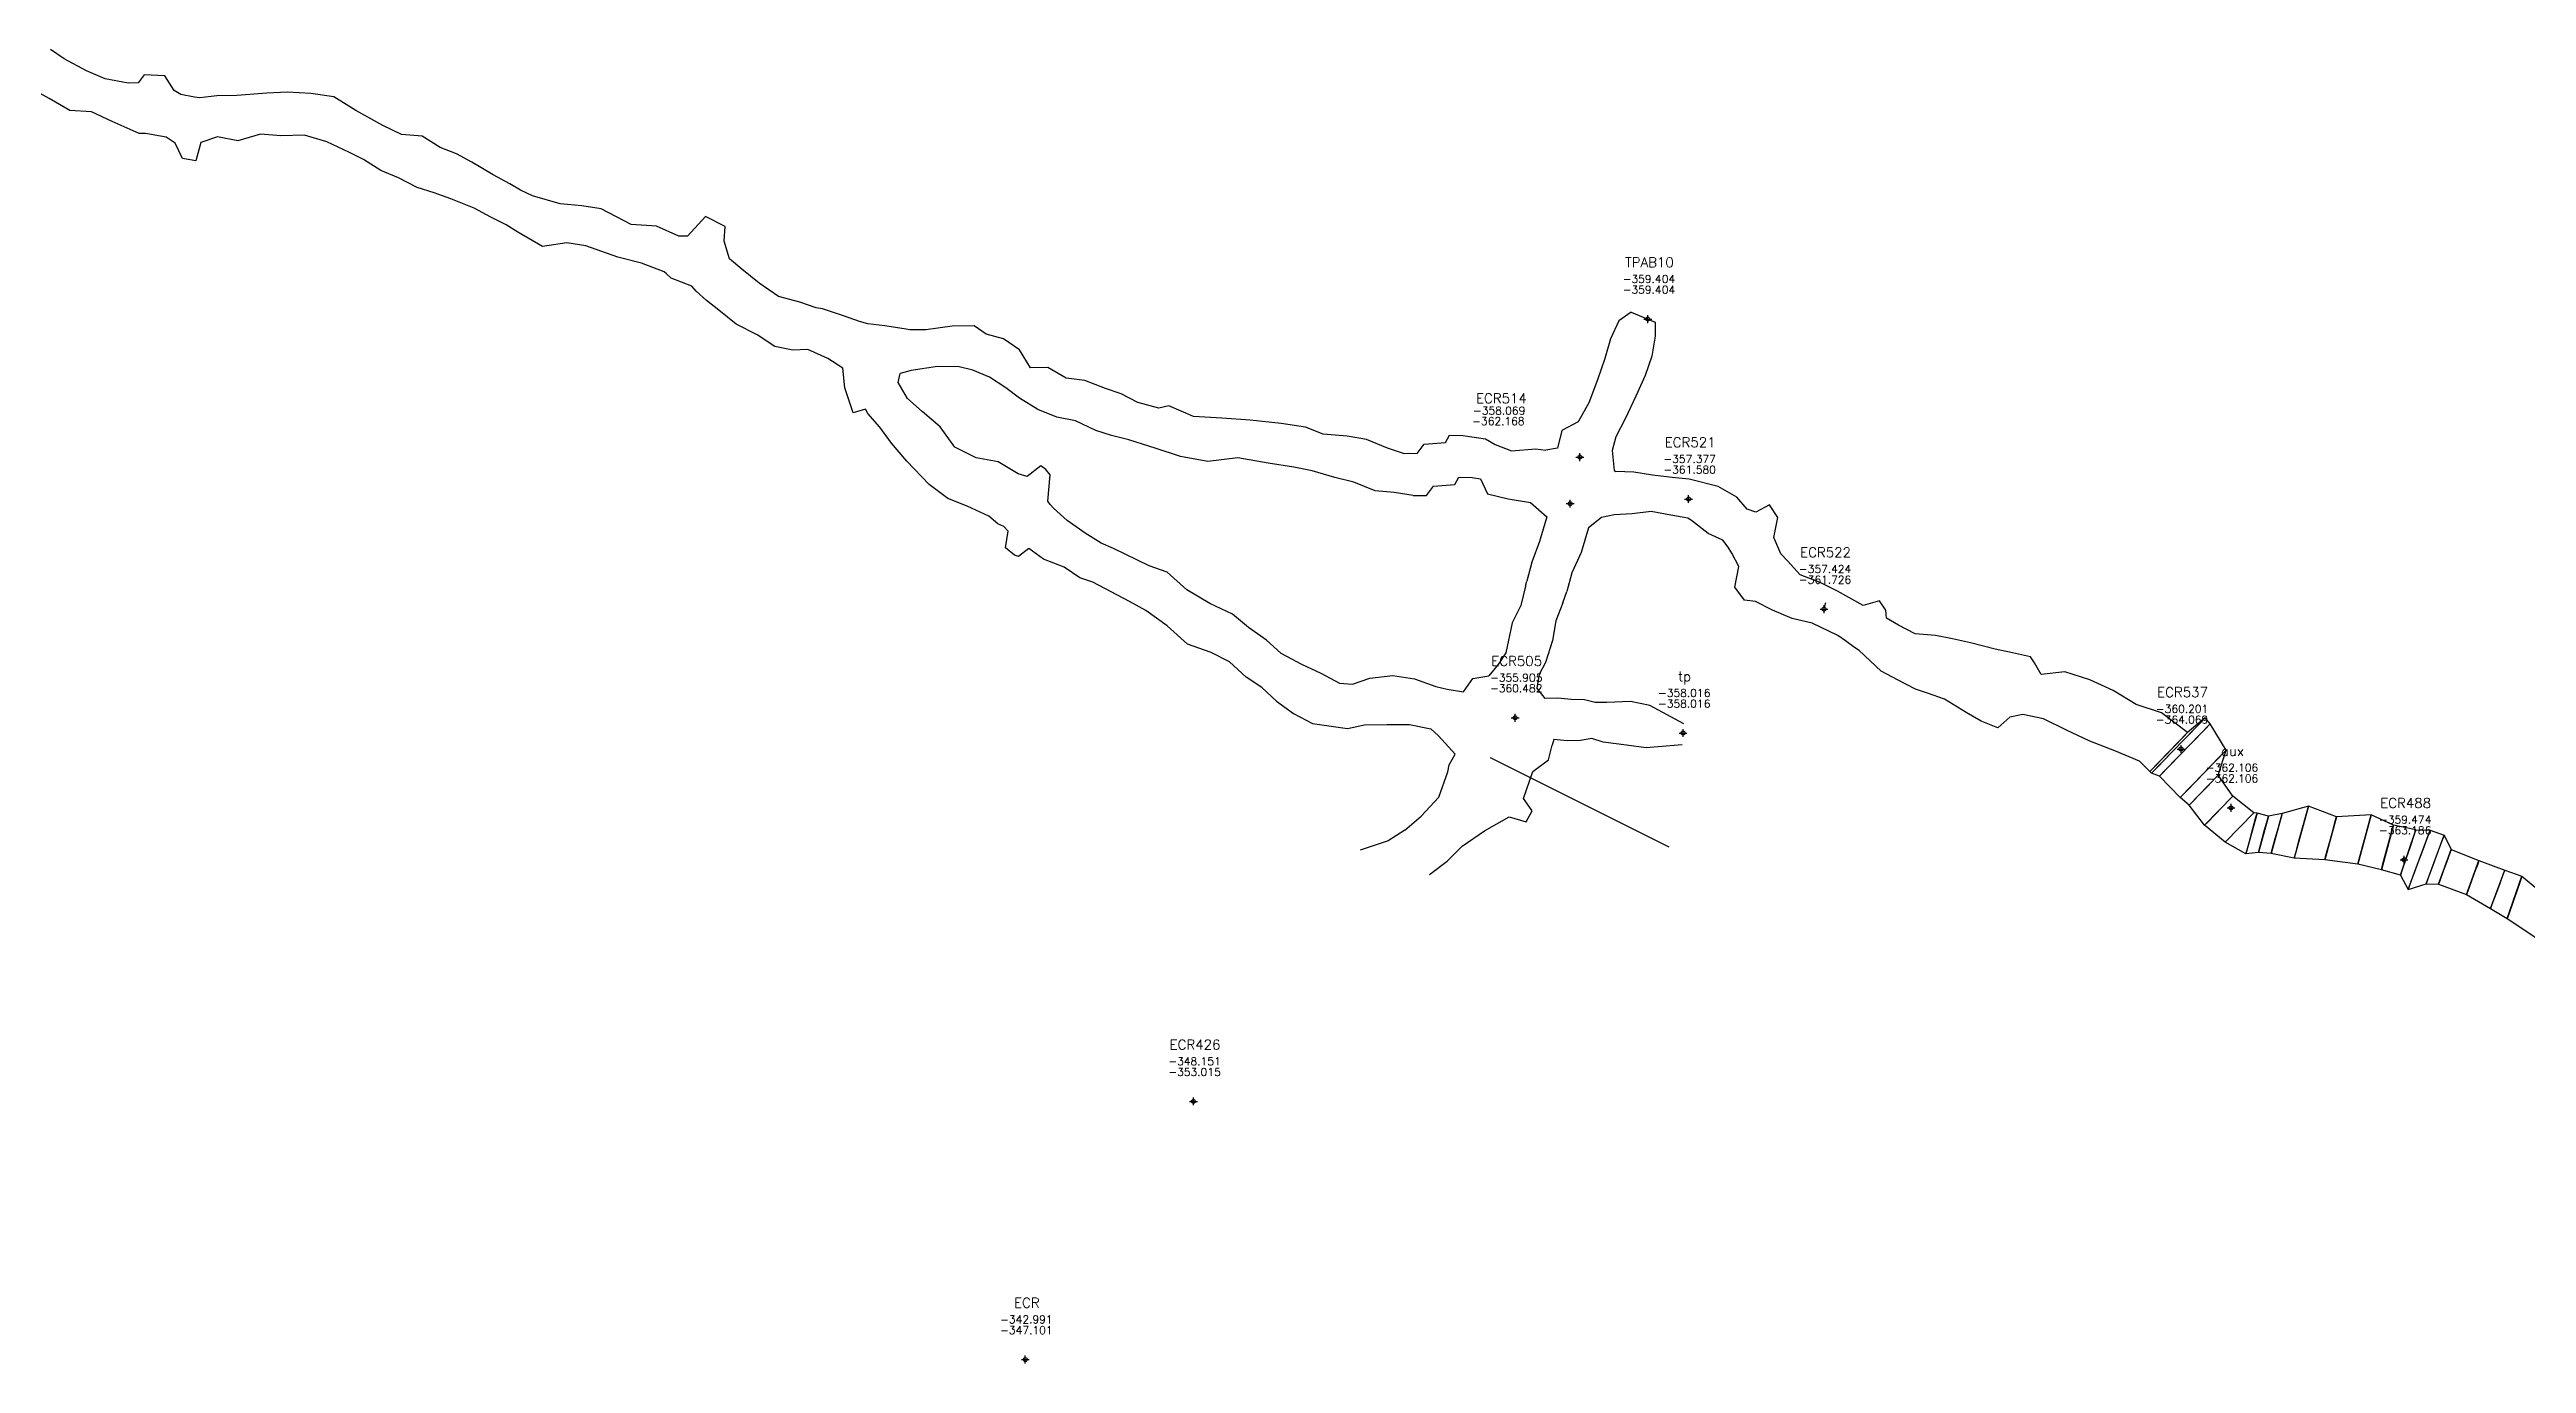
# Model space of a CAD drawing. Extents: x 9075 to 12914, y 9299 to 10364.
# Drawn here: x 9335.1 to 9651.1, y 10061.8 to 10229.5 of the extents above; entities that cross this region are included whole.
import ezdxf
from ezdxf.enums import TextEntityAlignment as Align

# ---------------------------------------------------------------- set-up
doc = ezdxf.new("R2010")
doc.units = 0
doc.header["$MEASUREMENT"] = 0
doc.header["$PDMODE"] = 34
doc.header["$PDSIZE"] = 0.5
doc.layers.get('0').update_dxf_attribs({"linetype": 'CONTINUOUS'})
for name, color, linetype in [('F-440-8185-W-SCR', 30, 'CONTINUOUS'), ('F-440-8900-W-SAL', 30, 'CONTINUOUS'), ('F-440-8900-W-SAL-FIC', 30, 'CONTINUOUS'), ('F-440-8900-W-SAL-SEC', 30, 'CONTINUOUS'), ('MARGEN', 7, 'CONTINUOUS'), ('PE', 1, 'CONTINUOUS'), ('pli-jn8', 121, 'CONTINUOUS'), ('R-370-9044-S-SCR', 130, 'CONTINUOUS')]:
    doc.layers.add(name, color=color, linetype=linetype)
doc.styles.add('ROMAND', font='romand.shx')
doc.styles.add('ROMANS', font='ROMANS')

# ---------------------------------------------------------------- blocks, each defined once
blk = doc.blocks.new('F2')
blk.add_point((0, 0))
at = {"style": 'ROMAND'}
for tag, height, p in [('NOMBRE', 1.25, (0.2, 6.62)), ('CIELO', 1, (0.14, 4.62)), ('PISO', 1, (0.14, 3.25))]:
    blk.add_attdef(tag, text='', height=height, dxfattribs=at).set_placement(p, align=Align.CENTER)
at = {"style": 'ROMANS', "flags": 1}
for tag, p in [('MINA', (-0.07, -3.26)), ('LOCALIZACION', (-0.07, -4.93)), ('ESTRUCTURA', (-0.07, -6.62)), ('NIVEL', (-0.07, -8.29)), ('OBRA', (-0.07, -10.12)), ('ATRAS', (-0.07, -13.48)), ('FECHA', (-0.07, -11.79)), ('TOPOGRAFO', (2.67, -15.3))]:
    blk.add_attdef(tag, text='', height=1.25, dxfattribs=at).set_placement(p, align=Align.CENTER)

msp = doc.modelspace()

# ---------------------------------------------------------------- linework, layer by layer
for points in [[(9523.406, 10160.986, -357.051), (9523.543, 10161.665, -355.596)], [(9523.406, 10160.986, -361.851), (9523.543, 10161.665, -361.396)], [(9528.169, 10158.901, -357.051), (9528.669, 10160.316, -355.596)], [(9528.169, 10158.901, -361.851), (9528.669, 10160.316, -361.396)], [(9518.872, 10139.147, -354.475), (9541.659, 10127.758, -312.846)]]:
    msp.add_polyline3d(points)
msp.add_point((9530.324, 10177.476, -357.765))
at = {"layer": 'F-440-8185-W-SCR'}
for points in [[(9339.838, 10226.766, -361.473), (9336.972, 10228.312, -361.163), (9335.229, 10229.493, -361.147), (9335.229, 10229.493, -361.147), (9335.229, 10229.493, -361.147)], [(9339.838, 10226.766, -357.373), (9336.972, 10228.312, -356.963), (9335.229, 10229.493, -356.947), (9335.229, 10229.493, -356.947), (9335.229, 10229.493, -356.947)], [(9337.716, 10221.692, -361.473), (9335.083, 10223.253, -361.163), (9332.694, 10224.573, -360.909), (9330.189, 10225.295, -360.953), (9327.752, 10227.059, -361.003)], [(9337.716, 10221.692, -357.373), (9335.083, 10223.253, -356.963), (9332.694, 10224.573, -356.809), (9330.189, 10225.295, -356.953), (9327.752, 10227.059, -356.703)], [(9346.427, 10225.253, -361.507), (9345.144, 10225.197, -361.394), (9342.237, 10225.763, -361.383), (9339.838, 10226.766, -361.473)], [(9346.427, 10225.253, -357.067), (9345.144, 10225.197, -357.094), (9342.237, 10225.763, -356.983), (9339.838, 10226.766, -357.373)], [(9362.825, 10223.926, -361.611), (9359.024, 10223.619, -361.62), (9356.445, 10223.564, -361.505), (9354.31, 10223.319, -361.393), (9353.598, 10223.404, -361.388), (9351.89, 10223.768, -361.279), (9351.009, 10224.25, -361.274), (9349.839, 10226.126, -361.267), (9347.206, 10226.27, -361.452), (9346.427, 10225.253, -361.507)], [(9362.825, 10223.926, -356.911), (9359.024, 10223.619, -357.22), (9356.445, 10223.564, -357.205), (9354.31, 10223.319, -357.193), (9353.598, 10223.404, -357.188), (9351.89, 10223.768, -357.079), (9351.009, 10224.25, -356.874), (9349.839, 10226.126, -357.067), (9347.206, 10226.27, -357.252), (9346.427, 10225.253, -357.067)], [(9377.633, 10219.8, -357.055), (9374.209, 10221.696, -357.084), (9371.368, 10223.441, -357.265), (9368.462, 10223.881, -357.346), (9365.47, 10224.031, -357.427), (9362.825, 10223.926, -356.911)], [(9377.633, 10219.8, -361.655), (9374.209, 10221.696, -361.784), (9371.368, 10223.441, -361.765), (9368.462, 10223.881, -361.746), (9365.47, 10224.031, -361.727), (9362.825, 10223.926, -361.611)], [(9346.564, 10218.755, -361.507), (9343.098, 10220.308, -361.394), (9340.462, 10221.519, -361.383), (9337.716, 10221.692, -361.473)], [(9346.564, 10218.755, -357.067), (9343.098, 10220.308, -357.094), (9340.462, 10221.519, -356.983), (9337.716, 10221.692, -357.373)], [(9362.031, 10218.686, -361.611), (9359.147, 10217.82, -361.62), (9356.555, 10218.366, -361.505), (9354.43, 10217.621, -361.393), (9353.769, 10215.306, -361.388), (9352.063, 10215.57, -361.279), (9351.151, 10217.551, -361.274), (9350.004, 10218.327, -361.267), (9347.364, 10218.772, -361.452), (9346.564, 10218.755, -361.507)], [(9362.031, 10218.686, -356.911), (9359.147, 10217.82, -357.22), (9356.555, 10218.366, -357.205), (9354.43, 10217.621, -357.193), (9353.769, 10215.306, -357.188), (9352.063, 10215.57, -357.079), (9351.151, 10217.551, -356.874), (9350.004, 10218.327, -357.067), (9347.364, 10218.772, -357.252), (9346.564, 10218.755, -357.067)], [(9375.15, 10215.46, -357.055), (9373.4, 10216.357, -357.084), (9370.5, 10217.706, -357.265), (9367.653, 10218.542, -357.346), (9364.632, 10218.494, -357.427), (9362.031, 10218.686, -356.911)], [(9375.15, 10215.46, -361.655), (9373.4, 10216.357, -361.784), (9370.5, 10217.706, -361.765), (9367.653, 10218.542, -361.746), (9364.632, 10218.494, -361.727), (9362.031, 10218.686, -361.611)], [(9395.2, 10211.546, -361.644), (9393.843, 10212.37, -361.699), (9391.702, 10213.48, -361.706), (9389.008, 10215.136, -361.716), (9387.014, 10216.161, -361.723), (9384.93, 10217.008, -361.73), (9382.644, 10218.43, -361.739), (9380.032, 10218.657, -361.646), (9377.633, 10219.8, -361.655)], [(9395.2, 10211.546, -357.644), (9393.843, 10212.37, -357.199), (9391.702, 10213.48, -357.006), (9389.008, 10215.136, -357.216), (9387.014, 10216.161, -357.523), (9384.93, 10217.008, -357.03), (9382.644, 10218.43, -356.339), (9380.032, 10218.657, -357.046), (9377.633, 10219.8, -357.055)], [(9393.381, 10207.104, -361.644), (9391.41, 10208.117, -361.699), (9389.268, 10209.226, -361.706), (9386.327, 10210.448, -361.716), (9384.184, 10211.213, -361.723), (9382, 10211.887, -361.73), (9379.615, 10213.136, -361.739), (9377.401, 10214.057, -361.646), (9375.15, 10215.46, -361.655)], [(9393.381, 10207.104, -357.644), (9391.41, 10208.117, -357.199), (9389.268, 10209.226, -357.006), (9386.327, 10210.448, -357.216), (9384.184, 10211.213, -357.523), (9382, 10211.887, -357.03), (9379.615, 10213.136, -356.339), (9377.401, 10214.057, -357.046), (9375.15, 10215.46, -357.055)], [(9416.493, 10205.668, -361.976), (9415.373, 10205.661, -362.11), (9412.543, 10206.929, -361.971), (9409.295, 10207.178, -361.931), (9405.468, 10209.178, -361.977), (9403.02, 10209.532, -361.846), (9400.246, 10209.804, -361.712), (9396.736, 10210.809, -361.566), (9395.2, 10211.546, -361.644)], [(9416.493, 10205.668, -357.976), (9415.373, 10205.661, -357.91), (9412.543, 10206.929, -357.871), (9409.295, 10207.178, -357.331), (9405.468, 10209.178, -357.077), (9403.02, 10209.532, -356.746), (9400.246, 10209.804, -357.112), (9396.736, 10210.809, -356.966), (9395.2, 10211.546, -357.644)], [(9433.725, 10196.389, -362.099), (9432.927, 10196.539, -362.228), (9430.81, 10197.257, -362.233), (9428.11, 10197.956, -362.24), (9425.633, 10199.675, -362.148), (9423.428, 10201.472, -362.155), (9421.874, 10202.793, -362.261), (9421.165, 10205.017, -362.165), (9421.291, 10206.892, -362.167), (9418.795, 10208.164, -362.074), (9416.493, 10205.668, -361.976)], [(9433.725, 10196.389, -357.299), (9432.927, 10196.539, -357.528), (9430.81, 10197.257, -357.133), (9428.11, 10197.956, -357.64), (9425.633, 10199.675, -357.948), (9423.428, 10201.472, -357.855), (9421.874, 10202.793, -357.961), (9421.165, 10205.017, -357.665), (9421.291, 10206.892, -357.467), (9418.795, 10208.164, -357.874), (9416.493, 10205.668, -357.976)], [(9413.822, 10200.86, -361.976), (9413.516, 10201.127, -362.11), (9410.61, 10202.209, -361.971), (9407.59, 10203.014, -361.931), (9403.535, 10204.458, -361.977), (9401.087, 10204.813, -361.846), (9398.01, 10204.344, -361.712), (9394.841, 10206.182, -361.566), (9393.381, 10207.104, -361.644)], [(9413.822, 10200.86, -357.976), (9413.516, 10201.127, -357.91), (9410.61, 10202.209, -357.871), (9407.59, 10203.014, -357.331), (9403.535, 10204.458, -357.077), (9401.087, 10204.813, -356.746), (9398.01, 10204.344, -357.112), (9394.841, 10206.182, -356.966), (9393.381, 10207.104, -357.644)], [(9431.827, 10191.227, -362.099), (9429.917, 10191.119, -362.228), (9427.654, 10191.575, -362.233), (9425.39, 10193.061, -362.24), (9422.719, 10194.43, -362.148), (9420.514, 10196.227, -362.155), (9418.912, 10197.461, -362.261), (9417.62, 10198.636, -362.165), (9417.066, 10199.286, -362.167), (9414.424, 10200.296, -362.074), (9413.822, 10200.86, -361.976)], [(9431.827, 10191.227, -357.299), (9429.917, 10191.119, -357.528), (9427.654, 10191.575, -357.133), (9425.39, 10193.061, -357.64), (9422.719, 10194.43, -357.948), (9420.514, 10196.227, -357.855), (9418.912, 10197.461, -357.961), (9417.62, 10198.636, -357.665), (9417.066, 10199.286, -357.467), (9414.424, 10200.296, -357.874), (9413.822, 10200.86, -357.976)], [(9438.452, 10194.763, -362.425), (9436.388, 10195.517, -362.283), (9433.725, 10196.389, -362.099)], [(9438.452, 10194.763, -357.925), (9436.388, 10195.517, -357.683), (9433.725, 10196.389, -357.299)], [(9462.442, 10188.904, -358.294), (9460.25, 10188.871, -358.154), (9458.856, 10191.186, -358.251), (9456.805, 10192.569, -357.848), (9454.575, 10193.166, -357.445), (9453.053, 10194.25, -357.643), (9450.268, 10194.197, -358.639), (9446.902, 10193.717, -358.136), (9444.877, 10193.707, -358.133), (9444.373, 10193.784, -358.133), (9441.665, 10194.235, -358.229), (9439.52, 10194.482, -358.226), (9438.452, 10194.763, -357.925)], [(9462.442, 10188.904, -362.394), (9460.25, 10188.871, -362.454), (9458.856, 10191.186, -362.751), (9456.805, 10192.569, -362.648), (9454.575, 10193.166, -363.045), (9453.053, 10194.25, -363.143), (9450.268, 10194.197, -363.239), (9446.902, 10193.717, -363.336), (9444.877, 10193.707, -362.733), (9444.373, 10193.784, -362.633), (9441.665, 10194.235, -362.629), (9439.52, 10194.482, -362.426), (9438.452, 10194.763, -362.425)], [(9436.302, 10188.841, -362.425), (9434.386, 10190.073, -362.283), (9431.827, 10191.227, -362.099)], [(9436.302, 10188.841, -357.925), (9434.386, 10190.073, -357.683), (9431.827, 10191.227, -357.299)], [(9439.221, 10183.615, -362.219), (9437.638, 10183.143, -362.629), (9436.551, 10186.304, -362.426), (9436.302, 10188.841, -362.425)], [(9439.221, 10183.615, -358.019), (9437.638, 10183.143, -358.229), (9436.551, 10186.304, -358.226), (9436.302, 10188.841, -357.925)], [(9450.613, 10178.764, -362.533), (9448.726, 10181.339, -362.612), (9446.437, 10183.288, -362.443), (9444.577, 10184.96, -362.386), (9443.348, 10186.994, -362.233), (9443.616, 10188.129, -362.219)], [(9450.613, 10178.764, -357.733), (9448.726, 10181.339, -357.812), (9446.437, 10183.288, -357.843), (9444.577, 10184.96, -358.086), (9443.348, 10186.994, -358.033), (9443.616, 10188.129, -358.019)], [(9461.182, 10183.551, -362.394), (9458.851, 10185.017, -362.454), (9457.082, 10186.298, -362.751), (9455.03, 10187.681, -362.648), (9452.903, 10188.56, -363.045), (9451.142, 10188.986, -363.143), (9448.391, 10189.027, -363.239), (9445.025, 10188.547, -363.336), (9443.616, 10188.129, -362.219)], [(9461.182, 10183.551, -358.294), (9458.851, 10185.017, -358.154), (9457.082, 10186.298, -358.251), (9455.03, 10187.681, -357.848), (9452.903, 10188.56, -357.445), (9451.142, 10188.986, -357.643), (9448.391, 10189.027, -358.639), (9445.025, 10188.547, -358.136), (9443.616, 10188.129, -358.019)], [(9477.91, 10184.022, -362.266), (9476.629, 10183.719, -362.223), (9473.926, 10184.457, -362.173), (9471.825, 10185.567, -362.215), (9469.827, 10186.243, -362.153), (9467.193, 10187.273, -362.204), (9464.789, 10187.531, -362.247), (9462.442, 10188.904, -362.394)], [(9477.91, 10184.022, -357.866), (9476.629, 10183.719, -357.023), (9473.926, 10184.457, -357.573), (9471.825, 10185.567, -357.715), (9469.827, 10186.243, -357.653), (9467.193, 10187.273, -357.604), (9464.789, 10187.531, -357.547), (9462.442, 10188.904, -358.294)], [(9447.304, 10174, -362.533), (9444.47, 10176.969, -362.612), (9442.531, 10179.276, -362.443), (9441.019, 10181.306, -362.386), (9439.511, 10183.054, -362.233), (9439.221, 10183.615, -362.219)], [(9447.304, 10174, -357.733), (9444.47, 10176.969, -357.812), (9442.531, 10179.276, -357.843), (9441.019, 10181.306, -358.086), (9439.511, 10183.054, -358.033), (9439.221, 10183.615, -358.019)], [(9476.136, 10178.605, -362.266), (9475.484, 10178.851, -362.223), (9472.804, 10179.687, -362.173), (9470.566, 10180.214, -362.215), (9468.568, 10180.889, -362.153), (9465.98, 10182.114, -362.204), (9463.621, 10182.566, -362.247), (9461.182, 10183.551, -362.394)], [(9476.136, 10178.605, -357.866), (9475.484, 10178.851, -357.023), (9472.804, 10179.687, -357.573), (9470.566, 10180.214, -357.715), (9468.568, 10180.889, -357.653), (9465.98, 10182.114, -357.604), (9463.621, 10182.566, -357.547), (9461.182, 10183.551, -358.294)], [(9495.33, 10181.289, -362.194), (9492.215, 10181.758, -362.367), (9488.26, 10182.211, -362.294), (9484.654, 10182.445, -362.319), (9481.048, 10182.679, -362.343), (9477.91, 10184.022, -362.266)], [(9495.33, 10181.289, -358.094), (9492.215, 10181.758, -358.167), (9488.26, 10182.211, -358.094), (9484.654, 10182.445, -358.119), (9481.048, 10182.679, -357.843), (9477.91, 10184.022, -357.866)], [(9507.844, 10177.927, -362.09), (9505.803, 10178.622, -362.29), (9503.106, 10179.729, -362.518), (9500.623, 10180.147, -362.542), (9497.576, 10180.419, -362.271), (9495.33, 10181.289, -362.194)], [(9507.844, 10177.927, -357.731), (9505.803, 10178.622, -358.29), (9503.106, 10179.729, -358.118), (9500.623, 10180.147, -357.442), (9497.576, 10180.419, -357.771), (9495.33, 10181.289, -358.094)], [(9507.844, 10177.927, -358.702), (9508.617, 10177.966, -358.725), (9509.558, 10177.958, -358.807), (9510.441, 10179.126, -358.846), (9513.18, 10179.34, -359.066), (9513.675, 10180.276, -359.066), (9515.374, 10180.248, -359.2), (9518.265, 10179.795, -357.696)], [(9518.265, 10179.795, -357.696), (9519.535, 10179.093, -357.745), (9521.605, 10178.292, -357.92), (9524.701, 10178.523, -357.909), (9525.962, 10178.365, -357.315), (9525.962, 10178.365, -357.315), (9525.962, 10178.365, -357.315)], [(9518.265, 10179.795, -361.696), (9519.535, 10179.093, -361.845), (9521.605, 10178.292, -362.02), (9524.701, 10178.523, -362.109), (9525.962, 10178.365, -362.215), (9525.962, 10178.365, -362.215), (9525.962, 10178.365, -362.215)], [(9459.807, 10175.008, -362.402), (9458.695, 10175.342, -362.522), (9456.12, 10176.887, -362.565), (9456.12, 10176.887, -362.565), (9453.303, 10177.383, -362.789), (9450.613, 10178.764, -362.533)], [(9459.807, 10175.008, -358.502), (9458.695, 10175.342, -358.522), (9456.12, 10176.887, -358.465), (9456.12, 10176.887, -358.465), (9453.303, 10177.383, -357.789), (9450.613, 10178.764, -357.733)], [(9493.833, 10176.205, -362.194), (9490.566, 10176.721, -362.367), (9486.673, 10177.365, -362.294), (9482.849, 10176.933, -362.319), (9479.367, 10177.547, -362.343), (9476.136, 10178.605, -362.266)], [(9493.833, 10176.205, -358.094), (9490.566, 10176.721, -358.167), (9486.673, 10177.365, -358.094), (9482.849, 10176.933, -358.119), (9479.367, 10177.547, -357.843), (9476.136, 10178.605, -357.866)], [(9456.097, 10168.954, -362.402), (9454.93, 10169.921, -362.522), (9452.184, 10171.22, -362.565), (9452.184, 10171.22, -362.565), (9449.709, 10172.209, -362.789), (9447.304, 10174, -362.533)], [(9456.097, 10168.954, -358.502), (9454.93, 10169.921, -358.522), (9452.184, 10171.22, -358.465), (9452.184, 10171.22, -358.465), (9449.709, 10172.209, -357.789), (9447.304, 10174, -357.733)], [(9475.393, 10163.61, -358.549), (9470.816, 10165.797, -358.198), (9469.262, 10166.515, -357.911), (9467.216, 10167.769, -358.128), (9464.933, 10169.403, -358.049), (9463.181, 10170.946, -358.665), (9462.774, 10171.43, -358.47), (9462.452, 10171.861, -358.273), (9462.741, 10175.203, -358.184), (9462.216, 10175.877, -358.39), (9461.586, 10176.38, -358.596), (9459.807, 10175.008, -358.502)], [(9475.393, 10163.61, -361.849), (9470.816, 10165.797, -362.398), (9469.262, 10166.515, -362.611), (9467.216, 10167.769, -363.528), (9464.933, 10169.403, -362.749), (9463.181, 10170.946, -362.665), (9462.774, 10171.43, -362.57), (9462.452, 10171.861, -362.573), (9462.741, 10175.203, -362.584), (9462.216, 10175.877, -362.59), (9461.586, 10176.38, -362.496), (9459.807, 10175.008, -362.402)], [(9509.042, 10172.56, -357.744), (9506.636, 10172.956, -357.667), (9504.192, 10173.154, -358.29), (9501.495, 10174.261, -358.118), (9499.069, 10174.871, -357.442), (9496.191, 10175.719, -357.771), (9493.833, 10176.205, -358.094)], [(9509.042, 10172.56, -361.844), (9506.636, 10172.956, -362.067), (9504.192, 10173.154, -362.29), (9501.495, 10174.261, -362.518), (9499.069, 10174.871, -362.542), (9496.191, 10175.719, -362.271), (9493.833, 10176.205, -362.194)], [(9509.042, 10172.56, -358.716), (9509.814, 10172.599, -358.738), (9510.755, 10172.59, -358.82), (9511.638, 10173.759, -358.859), (9514.377, 10173.973, -359.079), (9514.872, 10174.909, -359.079), (9516.571, 10174.881, -359.213), (9517.655, 10174.711, -358.649)], [(9517.655, 10174.711, -361.883), (9518.557, 10172.778, -362.02), (9521.17, 10172.134, -362.109), (9524.016, 10171.703, -362.201), (9526.115, 10169.862, -361.965), (9526.115, 10169.862, -361.965)], [(9517.655, 10174.711, -357.783), (9518.557, 10172.778, -357.92), (9521.17, 10172.134, -357.909), (9524.016, 10171.703, -358.301), (9526.115, 10169.862, -357.765), (9526.115, 10169.862, -357.765)], [(9547.97, 10173.718, -361.034), (9547.97, 10173.718, -361.034), (9544.277, 10174.678, -361.595), (9542.084, 10174.86, -361.591), (9539.596, 10175.153, -361.7), (9537.211, 10175.541, -361.805), (9534.915, 10175.627, -361.805)], [(9547.97, 10173.718, -356.484), (9547.97, 10173.718, -356.484), (9544.277, 10174.678, -357.195), (9542.084, 10174.86, -356.891), (9539.596, 10175.153, -356.9), (9537.211, 10175.541, -358.105), (9534.915, 10175.627, -357.605)], [(9566.45, 10158.536, -357.602), (9563.167, 10160.368, -356.744), (9560.972, 10161.458, -356.613), (9558.434, 10162.436, -356.78), (9556.795, 10164.234, -356.649), (9555.975, 10165.133, -356.533), (9555.083, 10167.234, -356.408), (9555.562, 10169.784, -356.392), (9554.518, 10171.368, -356.269), (9552.776, 10170.448, -356.059), (9551.665, 10170.813, -356.045), (9550.34, 10172.364, -356.219), (9547.97, 10173.718, -356.484)], [(9566.45, 10158.536, -362.302), (9563.167, 10160.368, -360.844), (9560.972, 10161.458, -361.213), (9558.434, 10162.436, -361.18), (9556.795, 10164.234, -361.249), (9555.975, 10165.133, -361.233), (9555.083, 10167.234, -361.208), (9555.562, 10169.784, -361.092), (9554.518, 10171.368, -360.969), (9552.776, 10170.448, -360.959), (9551.665, 10170.813, -360.945), (9550.34, 10172.364, -360.919), (9547.97, 10173.718, -361.034)], [(9544.571, 10169.395, -356.484), (9544.571, 10169.395, -356.484), (9544.091, 10169.682, -357.195), (9541.906, 10170.063, -356.891), (9539.425, 10170.556, -356.9), (9537.014, 10170.245, -358.105), (9534.71, 10170.13, -357.605), (9533.098, 10169.79, -357.675), (9531.434, 10168.461, -357.765), (9531.434, 10168.461, -357.765)], [(9544.571, 10169.395, -361.034), (9544.571, 10169.395, -361.034), (9544.091, 10169.682, -361.595), (9541.906, 10170.063, -361.591), (9539.425, 10170.556, -361.7), (9537.014, 10170.245, -361.805), (9534.71, 10170.13, -361.805), (9533.098, 10169.79, -361.975), (9531.434, 10168.461, -361.965), (9531.434, 10168.461, -361.965)], [(9472.886, 10159.054, -358.549), (9468.203, 10161.534, -358.198), (9466.545, 10162.081, -357.911), (9464.551, 10163.421, -358.128), (9461.902, 10164.458, -358.049), (9460.046, 10165.83, -358.665), (9458.698, 10164.779, -358.47), (9458.22, 10164.955, -358.273), (9457.045, 10165.91, -358.184), (9457.408, 10168.033, -358.39), (9456.831, 10168.621, -358.596), (9456.097, 10168.954, -358.502)], [(9472.886, 10159.054, -361.849), (9468.203, 10161.534, -362.398), (9466.545, 10162.081, -362.611), (9464.551, 10163.421, -363.528), (9461.902, 10164.458, -362.749), (9460.046, 10165.83, -362.665), (9458.698, 10164.779, -362.57), (9458.22, 10164.955, -362.573), (9457.045, 10165.91, -362.584), (9457.408, 10168.033, -362.59), (9456.831, 10168.621, -362.496), (9456.097, 10168.954, -362.402)], [(9563.223, 10154.717, -357.602), (9559.953, 10156.28, -356.744), (9557.386, 10156.899, -356.613), (9554.91, 10157.956, -356.78), (9552.715, 10159.047, -356.649), (9551.339, 10159.238, -356.533), (9550.076, 10160.867, -356.408), (9550.616, 10163.496, -356.392), (9549.696, 10165.237, -356.269), (9549.253, 10165.967, -356.059), (9548.574, 10166.883, -356.045), (9546.693, 10167.726, -356.219), (9544.571, 10169.395, -356.484)], [(9563.223, 10154.717, -362.302), (9559.953, 10156.28, -360.844), (9557.386, 10156.899, -361.213), (9554.91, 10157.956, -361.18), (9552.715, 10159.047, -361.249), (9551.339, 10159.238, -361.233), (9550.076, 10160.867, -361.208), (9550.616, 10163.496, -361.092), (9549.696, 10165.237, -360.969), (9549.253, 10165.967, -360.959), (9548.574, 10166.883, -360.945), (9546.693, 10167.726, -360.919), (9544.571, 10169.395, -361.034)], [(9570.949, 10156.048, -362.241), (9569.422, 10156.942, -362.502), (9569.339, 10157.928, -362.381), (9568.528, 10159.137, -362.338), (9566.45, 10158.536, -362.302)], [(9570.949, 10156.048, -357.641), (9569.422, 10156.942, -358.402), (9569.339, 10157.928, -358.481), (9568.528, 10159.137, -357.538), (9566.45, 10158.536, -357.602)], [(9568.76, 10150.141, -362.241), (9565.937, 10152.817, -362.502), (9565.338, 10153.192, -362.381), (9564.204, 10154.019, -362.338), (9563.223, 10154.717, -362.302)], [(9568.76, 10150.141, -357.641), (9565.937, 10152.817, -358.402), (9565.338, 10153.192, -358.481), (9564.204, 10154.019, -357.538), (9563.223, 10154.717, -357.602)], [(9577.854, 10154.27, -362.065), (9575.682, 10154.721, -361.976), (9573.095, 10154.933, -362.058), (9570.949, 10156.048, -362.241)], [(9577.854, 10154.27, -357.565), (9575.682, 10154.721, -357.776), (9573.095, 10154.933, -357.458), (9570.949, 10156.048, -357.641)], [(9607.844, 10142.326, -363.382), (9604.53, 10144.856, -363.5), (9601.277, 10145.912, -363.339), (9598.36, 10147.695, -362.978), (9595.365, 10149.073, -362.822), (9592.203, 10150.088, -362.266), (9589.175, 10149.72, -361.843), (9588.323, 10151.213, -361.776), (9587.806, 10152.001, -361.739), (9585.51, 10152.508, -361.83), (9583.305, 10152.972, -362.126), (9580.15, 10153.763, -362.174), (9577.854, 10154.27, -362.065)], [(9607.844, 10142.326, -359.482), (9604.53, 10144.856, -359.9), (9601.277, 10145.912, -359.339), (9598.36, 10147.695, -358.278), (9595.365, 10149.073, -357.922), (9592.203, 10150.088, -356.866), (9589.175, 10149.72, -356.543), (9588.323, 10151.213, -356.576), (9587.806, 10152.001, -356.639), (9585.51, 10152.508, -356.83), (9583.305, 10152.972, -357.026), (9580.15, 10153.763, -357.474), (9577.854, 10154.27, -357.565)], [(9574.677, 10147.366, -362.065), (9573.146, 10147.876, -361.976), (9570.906, 10149.026, -362.058), (9568.76, 10150.141, -362.241)], [(9574.677, 10147.366, -357.565), (9573.146, 10147.876, -357.776), (9570.906, 10149.026, -357.458), (9568.76, 10150.141, -357.641)], [(9603.042, 10137.372, -363.382), (9601.687, 10138.678, -363.5), (9598.56, 10140.007, -363.339), (9595.391, 10141.245, -362.978), (9592.397, 10142.623, -362.822), (9589.444, 10144.092, -362.266), (9586.834, 10144.633, -361.843), (9585.146, 10144.309, -361.776), (9583.626, 10142.917, -361.739), (9581.497, 10143.787, -361.83), (9579.584, 10144.887, -362.126), (9576.848, 10146.587, -362.174), (9574.677, 10147.366, -362.065)], [(9603.042, 10137.372, -359.482), (9601.687, 10138.678, -359.9), (9598.56, 10140.007, -359.339), (9595.391, 10141.245, -358.278), (9592.397, 10142.623, -357.922), (9589.444, 10144.092, -356.866), (9586.834, 10144.633, -356.543), (9585.146, 10144.309, -356.576), (9583.626, 10142.917, -356.639), (9581.497, 10143.787, -356.83), (9579.584, 10144.887, -357.026), (9576.848, 10146.587, -357.474), (9574.677, 10147.366, -357.565)], [(9616.696, 10132.039, -363.563), (9616.269, 10132.073, -362.556), (9613.621, 10134.221, -362.917), (9611.743, 10136.877, -363.169), (9612.755, 10140.074, -363.14), (9610.725, 10143.433, -363.321), (9610.078, 10144.2, -363.268), (9607.844, 10142.326, -363.382)], [(9616.696, 10132.039, -359.263), (9616.269, 10132.073, -358.956), (9613.621, 10134.221, -359.317), (9611.743, 10136.877, -359.369), (9612.755, 10140.074, -359.64), (9610.725, 10143.433, -359.321), (9610.078, 10144.2, -359.268), (9607.844, 10142.326, -359.482)], [(9615.28, 10126.828, -363.563), (9612.65, 10128.339, -362.556), (9610.002, 10130.487, -362.917), (9608.055, 10133.071, -363.169), (9606.909, 10134.042, -363.14), (9604.253, 10136.755, -363.321), (9603.257, 10137.163, -363.268), (9603.042, 10137.372, -363.382)], [(9615.28, 10126.828, -359.263), (9612.65, 10128.339, -358.956), (9610.002, 10130.487, -359.317), (9608.055, 10133.071, -359.369), (9606.909, 10134.042, -359.64), (9604.253, 10136.755, -359.321), (9603.257, 10137.163, -359.268), (9603.042, 10137.372, -359.482)]]:
    msp.add_polyline3d(points, dxfattribs=at)
at = {"layer": 'F-440-8900-W-SAL'}
for points in [[(9492.165, 10152.444, -355.325), (9490.352, 10154.126, -355.7), (9488.045, 10155.738, -356.187), (9486.009, 10157.429, -355.767), (9483.11, 10158.795, -356.067), (9480.18, 10160.52, -356.672), (9477.676, 10162.811, -358.175), (9475.393, 10163.61, -358.549)], [(9492.165, 10152.444, -360.425), (9490.352, 10154.126, -360.6), (9488.045, 10155.738, -360.787), (9486.009, 10157.429, -360.767), (9483.11, 10158.795, -360.967), (9480.18, 10160.52, -361.172), (9477.676, 10162.811, -361.575), (9475.393, 10163.61, -361.849)], [(9489.755, 10148.063, -355.325), (9487.75, 10149.395, -355.7), (9485.635, 10151.357, -356.187), (9483.31, 10152.522, -355.767), (9480.266, 10153.625, -356.067), (9477.674, 10155.964, -356.672), (9474.977, 10157.904, -358.175), (9472.886, 10159.054, -358.549)], [(9489.755, 10148.063, -360.425), (9487.75, 10149.395, -360.6), (9485.635, 10151.357, -360.787), (9483.31, 10152.522, -360.767), (9480.266, 10153.625, -360.967), (9477.674, 10155.964, -361.172), (9474.977, 10157.904, -361.575), (9472.886, 10159.054, -361.849)], [(9492.165, 10152.444, -360.425), (9494.799, 10151.057, -360.305), (9497.263, 10149.889, -360.075), (9499.671, 10148.638, -360.045)], [(9492.165, 10152.444, -355.325), (9494.799, 10151.057, -355.505), (9497.263, 10149.889, -354.975), (9499.671, 10148.638, -355.545)], [(9520.892, 10152.516, -356.816), (9519.905, 10151.009, -356.985), (9518.724, 10149.549, -356.654)], [(9520.892, 10152.516, -361.316), (9519.905, 10151.009, -360.985), (9518.724, 10149.549, -360.754)], [(9499.671, 10148.638, -360.045), (9501.318, 10148.497, -359.542), (9503.516, 10149.251, -359.623), (9506.475, 10149.617, -359.734), (9509.243, 10149.199, -359.742), (9511.943, 10148.185, -359.749)], [(9499.671, 10148.638, -355.545), (9501.318, 10148.497, -355.342), (9503.516, 10149.251, -355.523), (9506.475, 10149.617, -354.334), (9509.243, 10149.199, -354.942), (9511.943, 10148.185, -355.049)], [(9511.943, 10148.185, -359.749), (9513.392, 10147.856, -359.906), (9515.469, 10147.532, -359.959), (9516.655, 10149.214, -359.984), (9518.724, 10149.549, -360.754)], [(9511.943, 10148.185, -355.049), (9513.392, 10147.856, -355.806), (9515.469, 10147.532, -355.659), (9516.655, 10149.214, -355.684), (9518.724, 10149.549, -356.654)], [(9489.755, 10148.063, -360.425), (9491.629, 10146.32, -360.305), (9493.815, 10144.737, -360.075), (9496.223, 10143.486, -360.045)], [(9489.755, 10148.063, -355.325), (9491.629, 10146.32, -355.505), (9493.815, 10144.737, -354.975), (9496.223, 10143.486, -355.545)], [(9533.769, 10146.157, -356.352), (9532.273, 10146.16, -356.402), (9530.898, 10146.49, -356.365), (9529.197, 10146.549, -356.019), (9527.505, 10146.708, -355.973), (9525.894, 10146.659, -356.229), (9524.843, 10148.05, -356.654)], [(9533.769, 10146.157, -360.852), (9532.273, 10146.16, -360.602), (9530.898, 10146.49, -360.565), (9529.197, 10146.549, -360.519), (9527.505, 10146.708, -360.473), (9525.894, 10146.659, -360.429), (9524.843, 10148.05, -360.754)], [(9543.596, 10143.458, -356.513), (9539.253, 10145.76, -355.095), (9536.792, 10146.284, -355.83), (9533.769, 10146.157, -356.352), (9533.769, 10146.157, -356.352)], [(9543.596, 10143.458, -360.813), (9539.253, 10145.76, -361.095), (9536.792, 10146.284, -360.93), (9533.769, 10146.157, -360.852), (9533.769, 10146.157, -360.852)], [(9496.223, 10143.486, -360.045), (9500.669, 10142.834, -359.542), (9502.833, 10143.29, -359.623), (9505.758, 10143.358, -359.734), (9508.572, 10143.337, -359.742), (9511.329, 10142.82, -359.749)], [(9496.223, 10143.486, -355.545), (9500.669, 10142.834, -355.342), (9502.833, 10143.29, -355.523), (9505.758, 10143.358, -354.334), (9508.572, 10143.337, -354.942), (9511.329, 10142.82, -355.049)], [(9511.329, 10142.82, -359.749), (9512.276, 10141.905, -359.179), (9512.276, 10141.905, -359.179)], [(9533.308, 10141.078, -356.352), (9531.842, 10141.58, -356.402), (9530.411, 10141.313, -356.365), (9528.7, 10141.273, -356.019), (9527.008, 10141.432, -355.973), (9526.798, 10140.708, -355.878), (9526.798, 10140.708, -355.878)], [(9533.308, 10141.078, -360.852), (9531.842, 10141.58, -360.602), (9530.411, 10141.313, -360.565), (9528.7, 10141.273, -360.519), (9527.008, 10141.432, -360.473), (9526.798, 10140.708, -360.127), (9526.798, 10140.708, -360.127)], [(9543.352, 10140.769, -356.513), (9538.765, 10140.382, -355.095), (9536.285, 10140.707, -355.83), (9533.308, 10141.078, -356.352), (9533.308, 10141.078, -356.352)], [(9543.352, 10140.769, -360.813), (9538.765, 10140.382, -361.095), (9536.285, 10140.707, -360.93), (9533.308, 10141.078, -360.852), (9533.308, 10141.078, -360.852)], [(9636.95, 10129.893, -363.144), (9634.107, 10130.521, -363.25), (9631.246, 10131.816, -363.071), (9626.826, 10131.566, -362.998), (9623.264, 10132.949, -363.023), (9619.897, 10131.998, -363.242), (9618.143, 10131.646, -363.353), (9616.696, 10132.039, -363.563)], [(9636.95, 10129.893, -359.144), (9634.107, 10130.521, -359.05), (9631.246, 10131.816, -358.371), (9626.826, 10131.566, -357.798), (9623.264, 10132.949, -358.123), (9619.897, 10131.998, -358.342), (9618.143, 10131.646, -358.453), (9616.696, 10132.039, -359.263)], [(9636.95, 10129.893, -363.144), (9638.768, 10129.882, -363.33), (9640.551, 10129.223, -363.443), (9641.473, 10127.39, -363.554), (9641.473, 10127.39, -363.554), (9645.003, 10125.98, -363.582), (9648.286, 10124.768, -363.608)], [(9636.95, 10129.893, -359.144), (9638.768, 10129.882, -359.53), (9640.551, 10129.223, -359.443), (9641.473, 10127.39, -359.154), (9641.473, 10127.39, -359.154), (9645.003, 10125.98, -359.082), (9648.286, 10124.768, -358.708)], [(9634.988, 10124.117, -363.144), (9632.559, 10124.827, -363.25), (9629.542, 10125.543, -363.071), (9625.331, 10126.066, -362.998), (9621.455, 10126.29, -363.023), (9618.507, 10126.884, -363.242), (9616.885, 10127.014, -363.353), (9615.28, 10126.828, -363.563)], [(9634.988, 10124.117, -359.144), (9632.559, 10124.827, -359.05), (9629.542, 10125.543, -358.371), (9625.331, 10126.066, -357.798), (9621.455, 10126.29, -358.123), (9618.507, 10126.884, -358.342), (9616.885, 10127.014, -358.453), (9615.28, 10126.828, -359.263)], [(9634.988, 10124.117, -363.144), (9635.962, 10122.283, -363.33), (9638.264, 10123.032, -363.443), (9639.844, 10122.982, -363.554), (9639.844, 10122.982, -363.554), (9643.409, 10121.665, -363.582), (9646.484, 10119.89, -363.608)], [(9634.988, 10124.117, -359.144), (9635.962, 10122.283, -359.53), (9638.264, 10123.032, -359.443), (9639.844, 10122.982, -359.154), (9639.844, 10122.982, -359.154), (9643.409, 10121.665, -359.082), (9646.484, 10119.89, -358.708)], [(9648.286, 10124.768, -363.608), (9650.494, 10123.99, -363.626), (9653.374, 10121.613, -363.685), (9657.017, 10119.607, -363.437), (9660.163, 10118.302, -363.396), (9663.083, 10116.653, -363.457), (9666.109, 10115.919, -363.521), (9669.325, 10115.119, -363.482), (9670.59, 10115.103, -363.568), (9672.643, 10114.92, -363.544), (9674.096, 10114.838, -363.427)], [(9648.286, 10124.768, -358.708), (9650.494, 10123.99, -358.526), (9653.374, 10121.613, -358.185), (9657.017, 10119.607, -358.337), (9660.163, 10118.302, -358.796), (9663.083, 10116.653, -359.057), (9666.109, 10115.919, -359.021), (9669.325, 10115.119, -359.182), (9670.59, 10115.103, -359.268), (9672.643, 10114.92, -359.444), (9674.096, 10114.838, -359.627)], [(9646.484, 10119.89, -363.608), (9648.624, 10118.605, -363.626), (9651.635, 10116.607, -363.685), (9655.146, 10114.222, -363.437), (9658.227, 10112.729, -363.396), (9661.278, 10111.457, -363.457), (9664.272, 10110.629, -363.521), (9667.52, 10109.924, -363.482), (9668.227, 10108.302, -363.568), (9670.149, 10107.74, -363.544), (9672.357, 10109.831, -363.427)], [(9646.484, 10119.89, -358.708), (9648.624, 10118.605, -358.526), (9651.635, 10116.607, -358.185), (9655.146, 10114.222, -358.337), (9658.227, 10112.729, -358.796), (9661.278, 10111.457, -359.057), (9664.272, 10110.629, -359.021), (9667.52, 10109.924, -359.182), (9668.227, 10108.302, -359.268), (9670.149, 10107.74, -359.444), (9672.357, 10109.831, -359.627)]]:
    msp.add_polyline3d(points, dxfattribs=at)
at = {"layer": 'F-440-8900-W-SAL-SEC'}
for points in [[(9607.844, 10142.326, -363.382), (9603.042, 10137.372, -363.382), (9603.042, 10137.372, -361.12), (9603.522, 10137.867, -359.974), (9604.843, 10139.23, -359.482), (9606.043, 10140.468, -359.482), (9607.364, 10141.831, -359.974), (9607.844, 10142.326, -361.12), (9607.844, 10142.326, -363.382)], [(9610.078, 10144.2, -363.268), (9603.257, 10137.163, -363.268), (9603.257, 10137.163, -360.948), (9603.939, 10137.867, -359.772), (9605.815, 10139.802, -359.268), (9607.52, 10141.561, -359.268), (9609.396, 10143.497, -359.772), (9610.078, 10144.2, -360.948), (9610.078, 10144.2, -363.268)], [(9610.725, 10143.433, -363.321), (9604.253, 10136.755, -363.321), (9604.253, 10136.755, -361.001), (9604.9, 10137.423, -359.825), (9606.68, 10139.259, -359.321), (9608.298, 10140.929, -359.321), (9610.078, 10142.766, -359.825), (9610.725, 10143.433, -361.001), (9610.725, 10143.433, -363.321)], [(9612.755, 10140.074, -363.14), (9606.909, 10134.042, -363.14), (9606.909, 10134.042, -361.11), (9607.494, 10134.645, -360.081), (9609.101, 10136.304, -359.64), (9610.563, 10137.812, -359.64), (9612.171, 10139.47, -360.081), (9612.755, 10140.074, -361.11), (9612.755, 10140.074, -363.14)], [(9611.743, 10136.877, -363.169), (9608.055, 10133.071, -363.169), (9608.055, 10133.071, -360.965), (9608.424, 10133.451, -359.848), (9609.438, 10134.498, -359.369), (9610.36, 10135.449, -359.369), (9611.374, 10136.496, -359.848), (9611.743, 10136.877, -360.965), (9611.743, 10136.877, -363.169)], [(9613.621, 10134.221, -362.917), (9610.002, 10130.487, -362.917), (9610.002, 10130.487, -360.829), (9610.364, 10130.861, -359.771), (9611.359, 10131.887, -359.317), (9612.264, 10132.821, -359.317), (9613.259, 10133.848, -359.771), (9613.621, 10134.221, -360.829), (9613.621, 10134.221, -362.917)], [(9623.264, 10132.949, -363.023), (9621.455, 10126.29, -363.023), (9621.455, 10126.29, -360.181), (9621.636, 10126.956, -358.74), (9622.133, 10128.787, -358.123), (9622.586, 10130.452, -358.123), (9623.083, 10132.283, -358.74), (9623.264, 10132.949, -360.181), (9623.264, 10132.949, -363.023)], [(9616.269, 10132.073, -362.556), (9612.65, 10128.339, -362.556), (9612.65, 10128.339, -360.468), (9613.012, 10128.712, -359.409), (9614.007, 10129.739, -358.956), (9614.911, 10130.673, -358.956), (9615.907, 10131.7, -359.409), (9616.269, 10132.073, -360.468), (9616.269, 10132.073, -362.556)], [(9616.696, 10132.039, -363.563), (9615.28, 10126.828, -363.563), (9615.28, 10126.828, -361.069), (9615.421, 10127.349, -359.804), (9615.811, 10128.782, -359.263), (9616.165, 10130.085, -359.263), (9616.554, 10131.518, -359.804), (9616.696, 10132.039, -361.069), (9616.696, 10132.039, -363.563)], [(9618.143, 10131.646, -363.353), (9616.885, 10127.014, -363.353), (9616.885, 10127.014, -360.511), (9617.011, 10127.477, -359.07), (9617.357, 10128.751, -358.453), (9617.671, 10129.909, -358.453), (9618.017, 10131.183, -359.07), (9618.143, 10131.646, -360.511), (9618.143, 10131.646, -363.353)], [(9619.897, 10131.998, -363.242), (9618.507, 10126.884, -363.242), (9618.507, 10126.884, -360.4), (9618.646, 10127.395, -358.96), (9619.028, 10128.802, -358.342), (9619.376, 10130.08, -358.342), (9619.758, 10131.487, -358.96), (9619.897, 10131.998, -360.4), (9619.897, 10131.998, -363.242)], [(9626.826, 10131.566, -362.998), (9625.331, 10126.066, -362.998), (9625.331, 10126.066, -359.982), (9625.481, 10126.616, -358.453), (9625.892, 10128.128, -357.798), (9626.266, 10129.504, -357.798), (9626.677, 10131.016, -358.453), (9626.826, 10131.566, -359.982), (9626.826, 10131.566, -362.998)], [(9631.246, 10131.816, -363.071), (9629.542, 10125.543, -363.071), (9629.542, 10125.543, -360.345), (9629.712, 10126.171, -358.963), (9630.181, 10127.896, -358.371), (9630.607, 10129.464, -358.371), (9631.076, 10131.189, -358.963), (9631.246, 10131.816, -360.345), (9631.246, 10131.816, -363.071)], [(9634.107, 10130.521, -363.25), (9632.559, 10124.827, -363.25), (9632.559, 10124.827, -360.814), (9632.714, 10125.396, -359.58), (9633.14, 10126.962, -359.05), (9633.526, 10128.386, -359.05), (9633.952, 10129.951, -359.58), (9634.107, 10130.521, -360.814), (9634.107, 10130.521, -363.25)], [(9634.988, 10124.117, -363.144), (9636.95, 10129.893, -363.144), (9636.95, 10129.893, -360.824), (9636.754, 10129.316, -359.648), (9636.214, 10127.727, -359.144), (9635.724, 10126.283, -359.144), (9635.184, 10124.695, -359.648), (9634.988, 10124.117, -360.824), (9634.988, 10124.117, -363.144)], [(9635.962, 10122.283, -363.33), (9638.768, 10129.882, -363.33), (9638.768, 10129.882, -361.126), (9638.488, 10129.122, -360.008), (9637.716, 10127.032, -359.53), (9637.014, 10125.133, -359.53), (9636.243, 10123.043, -360.008), (9635.962, 10122.283, -361.126), (9635.962, 10122.283, -363.33)], [(9638.264, 10123.032, -363.443), (9640.551, 10129.223, -363.443), (9640.551, 10129.223, -361.123), (9640.322, 10128.604, -359.947), (9639.693, 10126.902, -359.443), (9639.122, 10125.354, -359.443), (9638.493, 10123.651, -359.947), (9638.264, 10123.032, -361.123), (9638.264, 10123.032, -363.443)], [(9639.844, 10122.982, -363.554), (9641.473, 10127.39, -363.554), (9641.473, 10127.39, -361.002), (9641.31, 10126.95, -359.709), (9640.862, 10125.737, -359.154), (9640.455, 10124.635, -359.154), (9640.007, 10123.422, -359.709), (9639.844, 10122.982, -361.002), (9639.844, 10122.982, -363.554)], [(9643.409, 10121.665, -363.582), (9645.003, 10125.98, -363.582), (9645.003, 10125.98, -360.972), (9644.843, 10125.549, -359.649), (9644.405, 10124.362, -359.082), (9644.007, 10123.283, -359.082), (9643.568, 10122.097, -359.649), (9643.409, 10121.665, -360.972), (9643.409, 10121.665, -363.582)], [(9646.484, 10119.89, -363.608), (9648.286, 10124.768, -363.608), (9648.286, 10124.768, -360.766), (9648.106, 10124.28, -359.325), (9647.61, 10122.939, -358.708), (9647.16, 10121.719, -358.708), (9646.665, 10120.378, -359.325), (9646.484, 10119.89, -360.766), (9646.484, 10119.89, -363.608)], [(9648.624, 10118.605, -363.626), (9650.494, 10123.99, -363.626), (9650.494, 10123.99, -360.668), (9650.307, 10123.451, -359.169), (9649.793, 10121.971, -358.526), (9649.325, 10120.624, -358.526), (9648.811, 10119.144, -359.169), (9648.624, 10118.605, -360.668), (9648.624, 10118.605, -363.626)]]:
    msp.add_polyline3d(points, dxfattribs=at)
at = {"layer": 'MARGEN', "elevation": -357.901}
msp.add_lwpolyline([(9536.868, 10195.983), (9539.909, 10194.701)], dxfattribs=at)
at = {"layer": 'PE', "elevation": -357.419}
msp.add_lwpolyline([(9561.46, 10158.071), (9561.677, 10158.933)], dxfattribs=at)
at = {"layer": 'R-370-9044-S-SCR'}
for points in [[(9536.868, 10195.983, -357.901), (9535.305, 10194.847, -357.499), (9534.242, 10192.582, -357.697), (9533.508, 10190.069, -357.895), (9532.566, 10187.319, -357.692), (9531.455, 10184.424, -357.69)], [(9536.868, 10195.983, -361.901), (9535.305, 10194.847, -361.899), (9534.242, 10192.582, -361.897), (9533.508, 10190.069, -361.895), (9532.566, 10187.319, -361.992), (9531.455, 10184.424, -362.09)], [(9539.909, 10194.701, -357.901), (9539.912, 10192.905, -357.499), (9539.494, 10190.368, -357.697), (9538.669, 10187.895, -357.895), (9537.451, 10185.261, -357.692), (9536.155, 10182.443, -357.69)], [(9539.909, 10194.701, -361.901), (9539.912, 10192.905, -361.899), (9539.494, 10190.368, -361.897), (9538.669, 10187.895, -361.895), (9537.451, 10185.261, -361.992), (9536.155, 10182.443, -362.09)], [(9531.455, 10184.424, -357.69), (9531.455, 10184.424, -357.69), (9530.093, 10181.998, -357.778), (9528.035, 10180.878, -357.592), (9527.465, 10178.63, -357.309), (9525.962, 10178.365, -357.315)], [(9531.455, 10184.424, -362.09), (9531.455, 10184.424, -362.09), (9530.093, 10181.998, -361.978), (9528.035, 10180.878, -362.292), (9527.465, 10178.63, -362.209), (9525.962, 10178.365, -362.215)], [(9536.155, 10182.443, -357.69), (9536.155, 10182.443, -357.69), (9534.926, 10180.081, -357.778), (9534.448, 10178.334, -357.592), (9534.716, 10175.754, -357.309), (9534.915, 10175.627, -357.605)], [(9536.155, 10182.443, -362.09), (9536.155, 10182.443, -362.09), (9534.926, 10180.081, -361.978), (9534.448, 10178.334, -362.292), (9534.716, 10175.754, -362.209), (9534.915, 10175.627, -361.805)], [(9526.115, 10169.862, -361.965), (9525.18, 10166.703, -361.646), (9524.179, 10164.078, -361.461), (9523.543, 10161.665, -361.396)], [(9526.115, 10169.862, -357.765), (9525.18, 10166.703, -357.246), (9524.179, 10164.078, -357.261), (9523.543, 10161.665, -355.596)], [(9531.434, 10168.461, -361.965), (9530.499, 10165.303, -361.646), (9529.304, 10162.728, -361.461), (9528.669, 10160.316, -361.396)], [(9531.434, 10168.461, -357.765), (9530.499, 10165.303, -357.246), (9529.304, 10162.728, -357.261), (9528.669, 10160.316, -355.596)], [(9523.406, 10160.986, -357.051), (9522.781, 10158.561, -357.211), (9521.691, 10156.321, -357.568), (9520.892, 10152.516, -356.816)], [(9523.406, 10160.986, -361.851), (9522.781, 10158.561, -361.611), (9521.691, 10156.321, -361.568), (9520.892, 10152.516, -361.316)], [(9528.169, 10158.901, -357.051), (9527.27, 10156.596, -357.211), (9526.821, 10154.076, -357.568), (9525.943, 10151.278, -356.816)], [(9528.169, 10158.901, -361.851), (9527.27, 10156.596, -361.611), (9526.821, 10154.076, -361.568), (9525.943, 10151.278, -361.316)], [(9525.943, 10151.278, -356.816), (9525.15, 10149.724, -356.985), (9524.843, 10148.05, -356.654)], [(9525.943, 10151.278, -361.316), (9525.15, 10149.724, -360.985), (9524.843, 10148.05, -360.754)], [(9508.001, 10129.87, -352.317), (9508.001, 10129.87, -352.317), (9510.076, 10131.674, -352.516), (9512.344, 10134.076, -353.581), (9513.485, 10137.31, -354.147), (9513.635, 10138.187, -354.235), (9514.417, 10139.586, -354.213), (9512.276, 10141.905, -354.279)], [(9508.001, 10129.87, -357.817), (9508.001, 10129.87, -357.817), (9510.076, 10131.674, -358.116), (9512.344, 10134.076, -358.481), (9513.485, 10137.31, -358.847), (9513.635, 10138.187, -358.935), (9514.417, 10139.586, -359.113), (9512.276, 10141.905, -359.179)], [(9511.329, 10142.82, -355.049), (9512.276, 10141.905, -354.279), (9512.276, 10141.905, -354.279)], [(9511.128, 10124.204, -352.374), (9513.394, 10125.894, -352.317), (9515.308, 10127.817, -352.516), (9518.14, 10129.804, -353.581), (9521.293, 10131.554, -354.147), (9523.455, 10130.948, -354.235), (9524.238, 10132.347, -354.213), (9523.143, 10133.895, -354.279), (9524.321, 10137.348, -354.767), (9526.3, 10138.852, -355.833), (9526.798, 10140.708, -355.878)], [(9511.128, 10124.204, -357.674), (9513.394, 10125.894, -357.817), (9515.308, 10127.817, -358.116), (9518.14, 10129.804, -358.481), (9521.293, 10131.554, -358.847), (9523.455, 10130.948, -358.935), (9524.238, 10132.347, -359.113), (9523.143, 10133.895, -359.179), (9524.321, 10137.348, -359.567), (9526.3, 10138.852, -359.933), (9526.798, 10140.708, -360.127)], [(9508.001, 10129.87, -352.317), (9508.001, 10129.87, -352.317), (9505.864, 10128.509, -352.374), (9502.303, 10127.314, -351.716)], [(9508.001, 10129.87, -357.817), (9508.001, 10129.87, -357.817), (9505.864, 10128.509, -357.674), (9502.303, 10127.314, -357.216)]]:
    msp.add_polyline3d(points, dxfattribs=at)

# ---------------------------------------------------------------- block references
msp.add_blockref('F2', (9543.487, 10142.263, -359.313)).add_auto_attribs({'NOMBRE': 'tp', 'CIELO': '-358.016', 'PISO': '-358.016'})
at = {"layer": 'F-440-8900-W-SAL-FIC'}
msp.add_blockref('F2', (9635.454, 10126.093, -359.474), dxfattribs=at).add_auto_attribs({'NOMBRE': 'ECR488', 'CIELO': '-359.474', 'PISO': '-363.186'})
at = {"layer": 'pli-jn8'}
for p, values in [((9538.988, 10195.089, -360.701), {'NOMBRE': 'TPAB10', 'CIELO': '-359.404', 'PISO': '-359.404'}), ((9544.188, 10172.123, -357.377), {'NOMBRE': 'ECR521', 'CIELO': '-357.377', 'PISO': '-361.580'}), ((9561.463, 10158.076, -357.424), {'NOMBRE': 'ECR522', 'CIELO': '-357.424', 'PISO': '-361.726'}), ((9522.061, 10144.209, -355.905), {'NOMBRE': 'ECR505', 'CIELO': '-355.905', 'PISO': '-360.482'}), ((9607.001, 10140.227, -360.201), {'NOMBRE': 'ECR537', 'CIELO': '-360.201', 'PISO': '-364.069'}), ((9613.378, 10132.717, -362.106), {'NOMBRE': 'aux', 'CIELO': '-362.106', 'PISO': '-362.106'}), ((9481.032, 10095.257, -348.151), {'NOMBRE': 'ECR426', 'CIELO': '-348.151', 'PISO': '-353.015'}), ((9459.586, 10062.309, -342.991), {'NOMBRE': 'ECR', 'CIELO': '-342.991', 'PISO': '-347.101'})]:
    msp.add_blockref('F2', p, dxfattribs=at).add_auto_attribs(values)
ref = msp.add_blockref('F2', (9529.082, 10171.541, -358.069), dxfattribs=at)
ref.add_attrib('NOMBRE', 'ECR514', dxfattribs={"layer": '0', "height": 1.25, "style": 'ROMAND'}).set_placement((9520.317, 10184.354, -358.069), align=Align.CENTER)
ref.add_attrib('CIELO', '-358.069', dxfattribs={"layer": '0', "height": 1, "style": 'ROMAND'}).set_placement((9520.028, 10182.913, -358.069), align=Align.CENTER)
ref.add_attrib('PISO', '-362.168', dxfattribs={"layer": '0', "height": 1, "style": 'ROMAND'}).set_placement((9519.932, 10181.568, -358.069), align=Align.CENTER)

doc.saveas('drawing.dxf')
